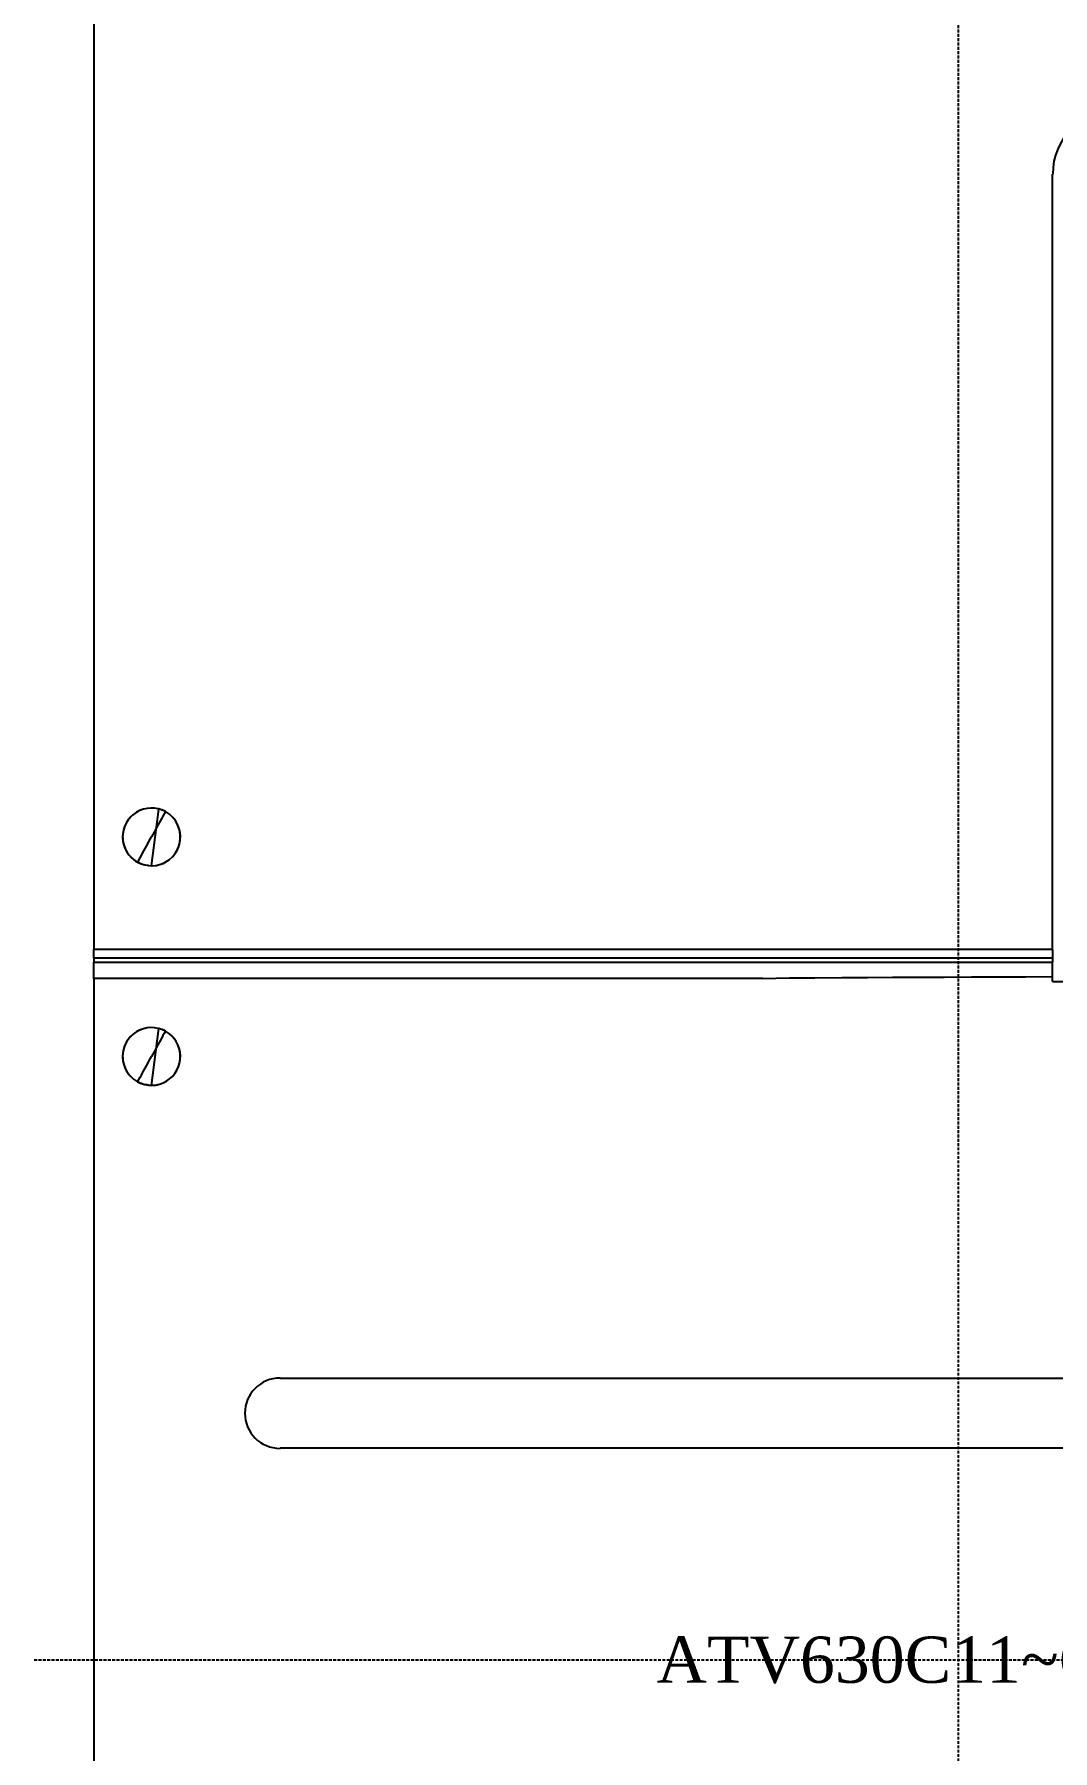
# Model space of a CAD drawing. Extents: x 0 to 320, y 0 to 1157.
# Drawn here: x 0 to 176.3, y 562.8 to 859.9 of the extents above; entities that cross this region are included whole.
import ezdxf

# ---------------------------------------------------------------- set-up
doc = ezdxf.new("R2010")
doc.units = 0
doc.linetypes.add('DASHED', pattern=[0.75, 0.5, -0.25])
doc.layers.add('-15N-THT. THIẾT BỊ ĐÓNG MỞ', color=40, linetype='CONTINUOUS')
doc.styles.add('- 04.0', font='times.ttf', dxfattribs={"height": 4})

# ---------------------------------------------------------------- blocks, each defined once
blk = doc.blocks.new('06 - N - SC VSD ATV630C11~C16N4')
at = {"layer": '-15N-THT. THIẾT BỊ ĐÓNG MỞ', "color": 6, "linetype": 'DASHED'}
for p, q in [((0, -578.5), (0, 578.5)), ((160, 0), (-160, 0))]:
    blk.add_line(p, q, dxfattribs=at)
at = {"layer": '-15N-THT. THIẾT BỊ ĐÓNG MỞ'}
for p, q in [((-149.7, 510.5), (-149.71, 123)), ((16.31, 123), (16.31, 257.24)), ((-143.54, 145.71), (-143.8, 145.37)), ((-143.26, 146.02), (-143.54, 145.71)), ((-142.95, 146.3), (-143.26, 146.02)), ((-142.62, 146.56), (-142.95, 146.3)), ((-142.27, 146.79), (-142.62, 146.56)), ((-141.9, 146.99), (-142.27, 146.79)), ((-141.51, 147.16), (-141.9, 146.99)), ((-141.12, 147.3), (-141.51, 147.16)), ((-140.62, 147.42), (-140.61, 147.42)), ((-139.71, 137.5), (-138.42, 147.33)), ((-139.19, 147.47), (-139.26, 147.48)), ((-137.95, 145.72), (-138.17, 145.32)), ((-137.74, 146.11), (-137.95, 145.72)), ((-137.52, 146.5), (-137.74, 146.11)), ((-137.31, 146.89), (-137.52, 146.5)), ((-137.31, 146.89), (-137.31, 146.89)), ((-137.31, 146.89), (-137.31, 146.89)), ((-137.31, 146.89), (-137.31, 146.89)), ((-137.31, 146.89), (-137.31, 146.89)), ((-137.31, 146.89), (-137.31, 146.89)), ((-137.31, 146.89), (-137.31, 146.89)), ((-144.68, 143.04), (-144.71, 142.62)), ((-144.71, 142.62), (-144.7, 142.2)), ((-144.62, 143.45), (-144.68, 143.04)), ((-144.52, 143.86), (-144.62, 143.45)), ((-144.39, 144.26), (-144.52, 143.86)), ((-144.22, 144.65), (-144.39, 144.26)), ((-144.03, 145.02), (-144.22, 144.65)), ((-143.8, 145.37), (-144.03, 145.02)), ((-139.49, 142.91), (-139.71, 142.5)), ((-139.27, 143.31), (-139.49, 142.91)), ((-139.04, 143.72), (-139.27, 143.31)), ((-138.82, 144.12), (-139.04, 143.72)), ((-138.6, 144.53), (-138.82, 144.12)), ((-138.38, 144.93), (-138.6, 144.53)), ((-138.17, 145.32), (-138.38, 144.93)), ((-144.7, 142.2), (-144.65, 141.78)), ((-144.65, 141.78), (-144.58, 141.36)), ((-144.58, 141.36), (-144.46, 140.96)), ((-144.46, 140.96), (-144.32, 140.56)), ((-144.32, 140.56), (-144.14, 140.18)), ((-144.14, 140.18), (-143.93, 139.82)), ((-143.93, 139.82), (-143.69, 139.47)), ((-141.47, 139.28), (-141.25, 139.68)), ((-141.25, 139.68), (-141.03, 140.07)), ((-141.03, 140.07), (-140.82, 140.47)), ((-140.82, 140.47), (-140.6, 140.88)), ((-140.6, 140.88), (-140.37, 141.28)), ((-140.37, 141.28), (-140.15, 141.69)), ((-140.15, 141.69), (-139.93, 142.09)), ((-139.93, 142.09), (-139.71, 142.5)), ((-143.69, 139.47), (-143.42, 139.15)), ((-143.42, 139.15), (-143.13, 138.85)), ((-143.13, 138.85), (-142.81, 138.58)), ((-142.81, 138.58), (-142.47, 138.33)), ((-142.47, 138.33), (-142.11, 138.11)), ((-142.11, 138.11), (-141.9, 138.5)), ((-142.11, 138.11), (-142.11, 138.11)), ((-142.11, 138.11), (-142.11, 138.11)), ((-142.11, 138.11), (-142.11, 138.11)), ((-142.11, 138.11), (-142.11, 138.11)), ((-142.11, 138.11), (-142.11, 138.11)), ((-142.11, 138.11), (-142.11, 138.11)), ((-141.89, 138), (-142.11, 138.11)), ((-141.9, 138.5), (-141.68, 138.89)), ((-141.66, 137.9), (-141.89, 138)), ((-141.68, 138.89), (-141.47, 139.28)), ((-141.44, 137.81), (-141.66, 137.9)), ((-141.2, 137.73), (-141.44, 137.81)), ((-140.97, 137.66), (-141.2, 137.73)), ((-140.73, 137.61), (-140.97, 137.66)), ((-140.49, 137.56), (-140.73, 137.61)), ((-140.24, 137.53), (-140.49, 137.56)), ((-140.16, 137.52), (-140.16, 137.52)), ((-138.8, 137.58), (-138.8, 137.58)), ((-33.29, 123), (-149.71, 123)), ((-149.71, 123), (-149.71, 123)), ((-149.71, 123), (-149.71, 122.99)), ((-149.71, 123), (-149.71, 123)), ((-149.71, 122.74), (-149.71, 122.99)), ((-149.71, 122.66), (-149.71, 122.74)), ((-149.71, 122.49), (-149.71, 122.66)), ((-149.71, 122.41), (-149.71, 122.49)), ((-149.71, 122.34), (-149.71, 122.41)), ((-149.71, 122.26), (-149.71, 122.34)), ((-149.71, 122.18), (-149.71, 122.26)), ((-149.71, 122.11), (-149.71, 122.18)), ((-149.71, 122.03), (-149.71, 122.11)), ((-149.71, 121.96), (-149.71, 122.03)), ((-149.71, 121.89), (-149.71, 121.96)), ((-149.71, 121.82), (-149.71, 121.89)), ((-149.71, 121.76), (-149.71, 121.82)), ((16.31, 123), (-33.29, 123)), ((16.31, 123), (16.31, 123)), ((16.31, 123), (16.31, 122.92)), ((16.31, 122.92), (16.31, 122.83)), ((16.31, 122.83), (16.31, 122.75)), ((16.31, 122.75), (16.31, 122.67)), ((16.31, 122.67), (16.31, 122.59)), ((16.31, 122.59), (16.31, 122.51)), ((16.31, 122.51), (16.31, 122.42)), ((16.31, 122.42), (16.31, 122.34)), ((16.31, 122.34), (16.31, 122.27)), ((16.31, 122.27), (16.31, 122.19)), ((16.31, 122.19), (16.31, 122.11)), ((16.31, 122.11), (16.31, 122.04)), ((16.31, 122.04), (16.31, 121.97)), ((16.31, 121.97), (16.31, 121.9)), ((16.31, 121.9), (16.31, 121.83)), ((16.31, 121.83), (16.31, 121.76)), ((-149.71, 121.69), (-149.71, 121.76)), ((-149.71, 121.63), (-149.71, 121.69)), ((-149.71, 121.57), (-149.71, 121.63)), ((-149.71, 121.57), (-149.71, 120.83)), ((-149.71, 121.57), (16.31, 121.57)), ((-149.71, 120.71), (-149.71, 120.83)), ((-149.71, 120.83), (16.31, 120.83)), ((-149.71, 120.59), (-149.71, 120.71)), ((-149.71, 120.46), (-149.71, 120.59)), ((-149.71, 120.32), (-149.71, 120.46)), ((-149.71, 120.19), (-149.71, 120.32)), ((-149.71, 120.05), (-149.71, 120.19)), ((-149.71, 119.9), (-149.71, 120.05)), ((-149.71, 119.76), (-149.71, 119.9)), ((-149.71, 119.61), (-149.71, 119.76)), ((-149.71, 119.45), (-149.71, 119.61)), ((-149.71, 119.3), (-149.71, 119.45)), ((-149.71, 119.14), (-149.71, 119.3)), ((-149.71, 118.98), (-149.71, 119.14)), ((-149.71, 118.82), (-149.71, 118.98)), ((16.31, 121.76), (16.31, 121.69)), ((16.31, 121.69), (16.31, 121.63)), ((16.31, 121.63), (16.31, 121.57)), ((16.31, 121.57), (16.31, 120.83)), ((16.31, 120.64), (16.31, 120.83)), ((16.31, 120.44), (16.31, 120.64)), ((16.31, 120.23), (16.31, 120.44)), ((16.31, 120.01), (16.31, 120.23)), ((16.31, 119.79), (16.31, 120.01)), ((16.31, 119.55), (16.31, 119.79)), ((16.31, 119.31), (16.31, 119.55)), ((16.31, 119.07), (16.31, 119.31)), ((16.31, 118.82), (16.31, 119.07)), ((-149.71, 118.66), (-149.71, 118.82)), ((-149.71, 118.49), (-149.71, 118.66)), ((-149.71, 118), (-149.71, 118.49)), ((-149.71, 118), (-149.71, -274.5)), ((-149.71, 118), (-149.71, 118)), ((-33.94, 118), (-149.71, 118)), ((-33.94, 118), (-29.26, 118.09)), ((-29.26, 118.09), (-24.86, 118.13)), ((-24.86, 118.13), (-20.21, 118.16)), ((-20.21, 118.16), (-15.74, 118.19)), ((-15.74, 118.19), (-11.4, 118.21)), ((-11.4, 118.21), (-7.02, 118.23)), ((-7.02, 118.23), (-2.45, 118.24)), ((-2.45, 118.24), (2.24, 118.26)), ((2.24, 118.26), (6.93, 118.28)), ((6.93, 118.28), (11.62, 118.29)), ((11.62, 118.29), (16.31, 118.31)), ((16.31, 118.56), (16.31, 118.82)), ((16.31, 118.31), (16.31, 118.56)), ((16.31, 117.5), (16.31, 118.31)), ((16.31, 117.5), (149.66, 117.5)), ((-144.03, 107.02), (-144.22, 106.65)), ((-143.8, 107.37), (-144.03, 107.02)), ((-143.54, 107.71), (-143.8, 107.37)), ((-143.26, 108.02), (-143.54, 107.71)), ((-142.95, 108.3), (-143.26, 108.02)), ((-142.62, 108.56), (-142.95, 108.3)), ((-142.27, 108.79), (-142.62, 108.56)), ((-141.9, 108.99), (-142.27, 108.79)), ((-141.51, 109.16), (-141.9, 108.99)), ((-141.12, 109.3), (-141.51, 109.16)), ((-140.62, 109.42), (-140.61, 109.42)), ((-139.71, 99.5), (-138.42, 109.33)), ((-139.19, 109.47), (-139.26, 109.48)), ((-138.17, 107.32), (-138.38, 106.93)), ((-137.95, 107.72), (-138.17, 107.32)), ((-137.74, 108.11), (-137.95, 107.72)), ((-137.52, 108.5), (-137.74, 108.11)), ((-137.31, 108.89), (-137.52, 108.5)), ((-137.31, 108.89), (-137.31, 108.89)), ((-137.31, 108.89), (-137.31, 108.89)), ((-137.31, 108.89), (-137.31, 108.89)), ((-137.31, 108.89), (-137.31, 108.89)), ((-137.31, 108.89), (-137.31, 108.89)), ((-137.31, 108.89), (-137.31, 108.89)), ((-144.68, 105.04), (-144.71, 104.62)), ((-144.71, 104.62), (-144.7, 104.2)), ((-144.7, 104.2), (-144.65, 103.78)), ((-144.62, 105.45), (-144.68, 105.04)), ((-144.52, 105.86), (-144.62, 105.45)), ((-144.39, 106.26), (-144.52, 105.86)), ((-144.22, 106.65), (-144.39, 106.26)), ((-140.15, 103.69), (-139.93, 104.09)), ((-139.93, 104.09), (-139.71, 104.5)), ((-139.49, 104.91), (-139.71, 104.5)), ((-139.27, 105.31), (-139.49, 104.91)), ((-139.04, 105.72), (-139.27, 105.31)), ((-138.82, 106.12), (-139.04, 105.72)), ((-138.6, 106.53), (-138.82, 106.12)), ((-138.38, 106.93), (-138.6, 106.53)), ((-144.65, 103.78), (-144.58, 103.36)), ((-144.58, 103.36), (-144.46, 102.96)), ((-144.46, 102.96), (-144.32, 102.56)), ((-144.32, 102.56), (-144.14, 102.18)), ((-144.14, 102.18), (-143.93, 101.82)), ((-143.93, 101.82), (-143.69, 101.47)), ((-143.69, 101.47), (-143.42, 101.15)), ((-143.42, 101.15), (-143.13, 100.85)), ((-141.68, 100.89), (-141.47, 101.28)), ((-141.47, 101.28), (-141.25, 101.68)), ((-141.25, 101.68), (-141.03, 102.07)), ((-141.03, 102.07), (-140.82, 102.47)), ((-140.82, 102.47), (-140.6, 102.88)), ((-140.6, 102.88), (-140.37, 103.28)), ((-140.37, 103.28), (-140.15, 103.69)), ((-143.13, 100.85), (-142.81, 100.58)), ((-142.81, 100.58), (-142.47, 100.33)), ((-142.47, 100.33), (-142.11, 100.11)), ((-142.11, 100.11), (-141.9, 100.5)), ((-142.11, 100.11), (-142.11, 100.11)), ((-142.11, 100.11), (-142.11, 100.11)), ((-142.11, 100.11), (-142.11, 100.11)), ((-142.11, 100.11), (-142.11, 100.11)), ((-142.11, 100.11), (-142.11, 100.11)), ((-142.11, 100.11), (-142.11, 100.11)), ((-141.89, 100), (-142.11, 100.11)), ((-141.9, 100.5), (-141.68, 100.89)), ((-141.66, 99.9), (-141.89, 100)), ((-141.44, 99.81), (-141.66, 99.9)), ((-141.2, 99.73), (-141.44, 99.81)), ((-140.97, 99.66), (-141.2, 99.73)), ((-140.73, 99.61), (-140.97, 99.66)), ((-140.49, 99.56), (-140.73, 99.61)), ((-140.24, 99.53), (-140.49, 99.56)), ((-140.16, 99.52), (-140.16, 99.52)), ((-138.8, 99.58), (-138.8, 99.58)), ((-117.46, 48.83), (-117.46, 48.83)), ((-117.46, 48.83), (117.41, 48.83)), ((-117.46, 36.67), (-117.46, 36.67)), ((117.41, 36.67), (-117.46, 36.67))]:
    blk.add_line(p, q, dxfattribs=at)
for centre, major_axis, start_param, end_param in [((27.37, 257.24), (-1.38, 10.97), -0.125111, 1.445685), ((-139.71, 142.5), (0.02, -5), 2.637454, 5.779047), ((-139.71, 142.5), (0.02, -5), -0.504139, 2.637454), ((-139.71, 142.5), (0.02, -5), -0.004529, 2.637064), ((-139.71, 142.5), (0.02, -5), 2.637064, 2.877059), ((-139.71, 104.5), (0.02, -5), 2.637454, 5.779047), ((-139.71, 104.5), (0.02, -5), -0.504139, 2.637454), ((-139.71, 104.5), (0.02, -5), -0.004529, 2.637064), ((-139.71, 104.5), (0.02, -5), 2.637064, 2.877059), ((-117.46, 42.75), (-0.76, 6.04), -0.125103, 3.016489)]:
    blk.add_ellipse(centre, major_axis=major_axis, ratio=1, start_param=start_param, end_param=end_param, dxfattribs=at)
at = {"layer": '-15N-THT. THIẾT BỊ ĐÓNG MỞ', "color": 3, "insert": (0, 0), "char_height": 8, "width": 47.4864, "attachment_point": 5, "style": '- 04.0'}
blk.add_mtext('ATV630C11~C16N4', dxfattribs=at)

msp = doc.modelspace()

# ---------------------------------------------------------------- block references
msp.add_blockref('06 - N - SC VSD ATV630C11~C16N4', (160.02, 578.5))

doc.saveas('drawing.dxf')
